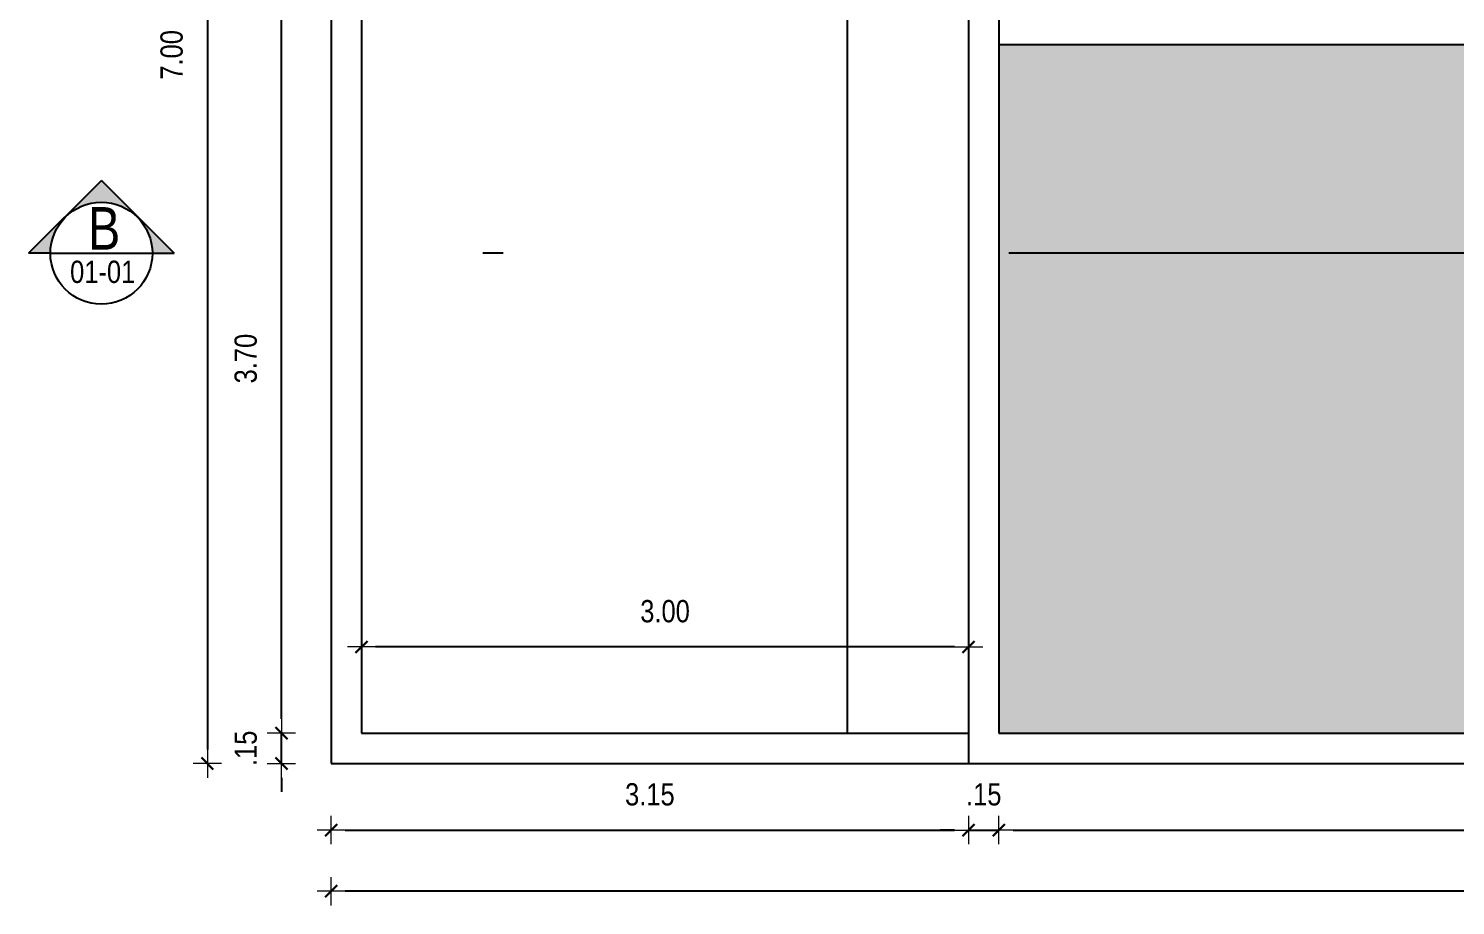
# Model space of a CAD drawing. Header units: millimetres. Extents: x -178 to 521, y -135 to 750.
# Drawn here: x 7.81 to 14.86, y 714.79 to 719.12 of the extents above; entities that cross this region are included whole.
import ezdxf

# ---------------------------------------------------------------- set-up
doc = ezdxf.new("R2010")
doc.units = ezdxf.units.MM
doc.header["$LTSCALE"] = 20
doc.header["$MEASUREMENT"] = 0
doc.header["$PDSIZE"] = -5
doc.linetypes.add('DASHDOT2', pattern=[0.5, 0.25, -0.125, 0, -0.125])
doc.layers.get('0').update_dxf_attribs({"linetype": 'CONTINUOUS'})
doc.layers.get('Defpoints').update_dxf_attribs({"linetype": 'CONTINUOUS'})
for name, color, linetype in [('AR-ALV', 5, 'CONTINUOUS'), ('COTA', 7, 'CONTINUOUS'), ('LAYER4', 7, 'CONTINUOUS'), ('LAYER5', 8, 'CONTINUOUS'), ('LAYER7', 4, 'CONTINUOUS')]:
    doc.layers.add(name, color=color, linetype=linetype)
doc.layers.add('E-Pen-C', color=4, linetype='CONTINUOUS', lineweight=15)
doc.layers.add('E-Pen-G', color=3, linetype='CONTINUOUS', lineweight=30)
doc.styles.add('F2', font='ARIALN.TTF')
doc.dimstyles.new('DIMENSION-1', dxfattribs={"dimtxt": 0.11, "dimasz": 0.07, "dimexe": 1, "dimexo": 0, "dimgap": 0.12, "dimtad": 1, "dimzin": 7, "dimdsep": 46, "dimtxsty": 'F2', "dimblk1": 'TRACO', "dimblk2": 'TRACO', "dimsah": 1, "dimcen": 1, "dimse1": 1, "dimse2": 1, "dimclrd": 256, "dimclre": 256, "dimclrt": 6, "dimadec": 0, "dimazin": 0, "dimtfac": 1, "dimtix": 1, "dimtmove": 2, "dimatfit": 3, "dimldrblk": 'TRACO', "dimfxl": 1, "dimtolj": 1, "dimtzin": 0, "dimarcsym": 0})

# ---------------------------------------------------------------- blocks, each defined once
blk = doc.blocks.new('TRACO')
at = {"layer": 'E-Pen-C'}
for p, q in [((-1, 0), (1, 0)), ((0, 1), (0, -1))]:
    blk.add_line(p, q, dxfattribs=at)
at = {"layer": 'E-Pen-G'}
blk.add_line((-0.42, -0.42), (0.42, 0.42), dxfattribs=at)
blk = doc.blocks.new('*D506')
at = {"linetype": 'Continuous', "lineweight": -2}
blk.add_line((9.3744, 715.1577), (12.3854, 715.1577), dxfattribs=at)
at = {"layer": 'Defpoints', "color": 0, "linetype": 'Continuous'}
for p in [(12.4554, 715.6367), (9.3044, 715.4867), (12.4554, 715.1577)]:
    blk.add_point(p, dxfattribs=at)
at = {"linetype": 'Continuous', "lineweight": -2, "xscale": 0.07, "yscale": 0.07, "zscale": 0.07, "rotation": 180}
blk.add_blockref('TRACO', (9.3044, 715.1577), dxfattribs=at)
at = {"linetype": 'Continuous', "lineweight": -2, "xscale": 0.07, "yscale": 0.07, "zscale": 0.07}
blk.add_blockref('TRACO', (12.4554, 715.1577), dxfattribs=at)
at = {"color": 6, "linetype": 'Continuous', "insert": (10.8799, 715.3339), "char_height": 0.11, "attachment_point": 5, "style": 'F2'}
blk.add_mtext('\\A1;3.15', dxfattribs=at)
blk = doc.blocks.new('*D507')
at = {"linetype": 'Continuous', "lineweight": -2}
for p, q in [((12.3854, 715.1577), (12.3154, 715.1577)), ((12.4554, 715.1577), (12.6054, 715.1577)), ((12.6754, 715.1577), (12.7454, 715.1577))]:
    blk.add_line(p, q, dxfattribs=at)
at = {"layer": 'Defpoints', "color": 0, "linetype": 'Continuous'}
for p in [(12.4554, 715.6367), (12.6054, 715.6367), (12.6054, 715.1577)]:
    blk.add_point(p, dxfattribs=at)
at = {"linetype": 'Continuous', "lineweight": -2, "xscale": 0.07, "yscale": 0.07, "zscale": 0.07}
blk.add_blockref('TRACO', (12.4554, 715.1577), dxfattribs=at)
at = {"linetype": 'Continuous', "lineweight": -2, "xscale": 0.07, "yscale": 0.07, "zscale": 0.07, "rotation": 180}
blk.add_blockref('TRACO', (12.6054, 715.1577), dxfattribs=at)
at = {"color": 6, "linetype": 'Continuous', "insert": (12.5304, 715.3339), "char_height": 0.11, "attachment_point": 5, "style": 'F2'}
blk.add_mtext('\\A1;.15', dxfattribs=at)
blk = doc.blocks.new('*D508')
at = {"linetype": 'Continuous', "lineweight": -2}
blk.add_line((12.6754, 715.1577), (22.7444, 715.1577), dxfattribs=at)
at = {"layer": 'Defpoints', "color": 0, "linetype": 'Continuous'}
for p in [(12.6054, 715.6367), (22.8144, 715.6367), (22.8144, 715.1577)]:
    blk.add_point(p, dxfattribs=at)
at = {"linetype": 'Continuous', "lineweight": -2, "xscale": 0.07, "yscale": 0.07, "zscale": 0.07, "rotation": 180}
blk.add_blockref('TRACO', (12.6054, 715.1577), dxfattribs=at)
at = {"linetype": 'Continuous', "lineweight": -2, "xscale": 0.07, "yscale": 0.07, "zscale": 0.07}
blk.add_blockref('TRACO', (22.8144, 715.1577), dxfattribs=at)
at = {"color": 6, "linetype": 'Continuous', "insert": (17.7099, 715.3339), "char_height": 0.11, "attachment_point": 5, "style": 'F2'}
blk.add_mtext('\\A1;10.21', dxfattribs=at)
blk = doc.blocks.new('*D520')
at = {"linetype": 'Continuous', "lineweight": -2}
for p, q in [((9.0585, 715.7067), (9.0585, 715.7767)), ((9.0585, 715.4867), (9.0585, 715.6367)), ((9.0585, 715.4167), (9.0585, 715.3467))]:
    blk.add_line(p, q, dxfattribs=at)
at = {"layer": 'Defpoints', "color": 0, "linetype": 'Continuous'}
for p in [(9.0585, 715.6367), (9.4544, 715.6367), (9.3044, 715.4867)]:
    blk.add_point(p, dxfattribs=at)
at = {"linetype": 'Continuous', "lineweight": -2, "xscale": 0.07, "yscale": 0.07, "zscale": 0.07}
for p, rotation in [((9.0585, 715.6367), 270), ((9.0585, 715.4867), 90)]:
    blk.add_blockref('TRACO', p, dxfattribs=dict(at, rotation=rotation))
at = {"color": 6, "linetype": 'Continuous', "insert": (8.8824, 715.5617), "char_height": 0.11, "attachment_point": 5, "rotation": 90, "style": 'F2'}
blk.add_mtext('\\A1;.15', dxfattribs=at)
blk = doc.blocks.new('*D521')
at = {"linetype": 'Continuous', "lineweight": -2}
blk.add_line((9.0585, 715.7067), (9.0585, 719.2667), dxfattribs=at)
at = {"layer": 'Defpoints', "color": 0, "linetype": 'Continuous'}
for p in [(9.0585, 719.3367), (12.6054, 719.3367), (9.4544, 715.6367)]:
    blk.add_point(p, dxfattribs=at)
at = {"linetype": 'Continuous', "lineweight": -2, "xscale": 0.07, "yscale": 0.07, "zscale": 0.07}
for p, rotation in [((9.0585, 719.3367), 90), ((9.0585, 715.6367), 270)]:
    blk.add_blockref('TRACO', p, dxfattribs=dict(at, rotation=rotation))
at = {"color": 6, "linetype": 'Continuous', "insert": (8.8824, 717.4867), "char_height": 0.11, "attachment_point": 5, "rotation": 90, "style": 'F2'}
blk.add_mtext('\\A1;3.70', dxfattribs=at)
blk = doc.blocks.new('*D526')
at = {"linetype": 'Continuous', "lineweight": -2}
blk.add_line((8.6923, 722.4167), (8.6923, 715.5567), dxfattribs=at)
at = {"layer": 'Defpoints', "color": 0, "linetype": 'Continuous'}
for p in [(9.3044, 722.4867), (8.6923, 715.4867), (9.3044, 715.4867)]:
    blk.add_point(p, dxfattribs=at)
at = {"linetype": 'Continuous', "lineweight": -2, "xscale": 0.07, "yscale": 0.07, "zscale": 0.07}
for p, rotation in [((8.6923, 722.4867), 90), ((8.6923, 715.4867), 270)]:
    blk.add_blockref('TRACO', p, dxfattribs=dict(at, rotation=rotation))
at = {"color": 6, "linetype": 'Continuous', "insert": (8.5162, 718.9867), "char_height": 0.11, "attachment_point": 5, "rotation": 90, "style": 'F2'}
blk.add_mtext('\\A1;7.00', dxfattribs=at)
blk = doc.blocks.new('*D547')
at = {"linetype": 'Continuous', "lineweight": -2}
blk.add_line((34.2344, 714.8559), (9.3744, 714.8559), dxfattribs=at)
at = {"layer": 'Defpoints', "color": 0, "linetype": 'Continuous'}
for p in [(9.3044, 715.4867), (34.3044, 715.4867), (9.3044, 714.8559)]:
    blk.add_point(p, dxfattribs=at)
at = {"linetype": 'Continuous', "lineweight": -2, "xscale": 0.07, "yscale": 0.07, "zscale": 0.07, "rotation": 180}
blk.add_blockref('TRACO', (9.3044, 714.8559), dxfattribs=at)
at = {"linetype": 'Continuous', "lineweight": -2, "xscale": 0.07, "yscale": 0.07, "zscale": 0.07}
blk.add_blockref('TRACO', (34.3044, 714.8559), dxfattribs=at)
at = {"color": 6, "linetype": 'Continuous', "insert": (22.9544, 715.0321), "char_height": 0.11, "attachment_point": 5, "style": 'F2'}
blk.add_mtext('\\A1;25.00', dxfattribs=at)
blk = doc.blocks.new('*D607')
at = {"linetype": 'Continuous', "lineweight": -2}
blk.add_line((12.3854, 716.0624), (9.5244, 716.0624), dxfattribs=at)
at = {"layer": 'Defpoints', "color": 0, "linetype": 'Continuous'}
for p in [(12.4554, 716.7525), (9.4544, 716.7038), (9.4544, 716.0624)]:
    blk.add_point(p, dxfattribs=at)
at = {"linetype": 'Continuous', "lineweight": -2, "xscale": 0.07, "yscale": 0.07, "zscale": 0.07, "rotation": 180}
blk.add_blockref('TRACO', (9.4544, 716.0624), dxfattribs=at)
at = {"linetype": 'Continuous', "lineweight": -2, "xscale": 0.07, "yscale": 0.07, "zscale": 0.07}
blk.add_blockref('TRACO', (12.4554, 716.0624), dxfattribs=at)
at = {"color": 6, "linetype": 'Continuous', "insert": (10.9549, 716.2385), "char_height": 0.11, "attachment_point": 5, "style": 'F2'}
blk.add_mtext('\\A1;3.00', dxfattribs=at)
blk = doc.blocks.new('A$C52F82244')
at = {"layer": 'LAYER5'}
blk.add_hatch(color=2, dxfattribs=at).paths.add_polyline_path([(0.5, 0.85), (0, 0.35), (0.15, 0.35, -1), (0.85, 0.35), (1, 0.35)])
at = {"layer": 'LAYER4', "color": 2}
blk.add_line((0.15, 0.35), (0.85, 0.35), dxfattribs=at)
at = {"layer": 'LAYER7', "color": 2}
for p, q in [((0.5, 0.85), (0, 0.35)), ((0.5, 0.85), (1, 0.35)), ((0.15, 0.35), (0, 0.35)), ((0.85, 0.35), (1, 0.35))]:
    blk.add_line(p, q, dxfattribs=at)
blk.add_circle((0.5, 0.35), 0.35, dxfattribs=at)

msp = doc.modelspace()

# ---------------------------------------------------------------- hatches: boundary and pattern name
at = {"linetype": 'Continuous'}
h = msp.add_hatch(dxfattribs=at)
h.set_pattern_fill('TROOF1', color=8, scale=0.15, angle=180, style=0, pattern_type=2)
h.set_pattern_definition([(180, (193.16441, 12.63692), (-0.15, -0.15), [0.048, -0.102]), (305.2176, (193.0204144, 12.6219245), (-1.05000017453, 1.49999987498), [0.03121305, -3.0900849]), (340.71, (193.0384144, 12.5964245), (-2.550000777635, 0.8999979741), [0.0317844, -3.1466586]), (19.29, (193.0684144, 12.5859245), (2.550000777635, 0.8999979741), [0.0317844, -3.1466586]), (54.7824, (193.0984144, 12.5964245), (1.05000017453, 1.49999987498), [0.03121305, -3.0900849]), (90, (193.11641, 12.62192), (-0.15, 0.15), [0.015, -0.135]), (270, (193.02041, 12.63692), (0.15, -0.15), [0.015, -0.135]), (180, (193.16441, 12.63092), (-0.15, -0.15), [0.042, -0.108]), (306.3844, (193.0144144, 12.6189245), (-1.650001937525, 2.24999858293), [0.0354012, -3.50472585]), (342.3499, (193.0354144, 12.5904245), (2.850000422915, -0.899998778574), [0.0346302, -3.42838875]), (17.6501, (193.0684144, 12.5799245), (-2.850000422915, -0.899998778574), [0.0346302, -3.42838875]), (53.6156, (193.1014144, 12.5904245), (1.650001937525, 2.24999858293), [0.0354012, -3.50472585]), (90, (193.12241, 12.61892), (-0.15, 0.15), [0.012, -0.138]), (270, (193.01441, 12.63092), (0.15, -0.15), [0.012, -0.138]), (180, (193.02041, 12.63092), (-0.15, -0.15), [0.006, -0.144]), (267.3974, (193.1224144, 12.6189245), (0.1500021288, 3.149999897937), [0.13213635, -3.17127105]), (272.6026, (193.0144144, 12.6189245), (0.1500021288, -3.149999897937), [0.13213635, -3.17127105]), (180, (193.02041, 12.63692), (-0.15, -0.15), [0.006, -0.144])])
h.paths.add_polyline_path([(12.6054, 719.0367), (12.6054, 715.6367), (22.8144, 715.6367), (22.8144, 716.8367), (22.8144, 720.3867), (19.6077, 720.3867), (19.6077, 719.3367), (19.6077, 719.0367)])
h.paths.add_polyline_path([(16.6147, 717.6338), (16.4468, 717.6338), (16.4468, 717.4809), (15.9882, 717.4809), (15.9882, 717.6338), (15.8203, 717.6338), (16.2175, 717.8631)], flags=16)
h.paths.add_polyline_path([(20.7812, 718.168), (21.1784, 718.3973), (21.5756, 718.168), (21.4077, 718.168), (21.4077, 718.0151), (20.949, 718.0151), (20.949, 718.168)], flags=16)
h.paths.add_polyline_path([(15.5436, 717.2025), (16.8679, 717.2025), (16.8679, 717.3733), (15.5436, 717.3733)], flags=24)
h.paths.add_polyline_path([(15.6355, 717.0003), (16.776, 717.0003), (16.776, 717.2498), (15.6355, 717.2498)], flags=24)
h.paths.add_polyline_path([(20.5044, 717.7367), (21.8288, 717.7367), (21.8288, 717.9075), (20.5044, 717.9075)], flags=24)
h.paths.add_polyline_path([(20.5964, 717.5345), (21.7368, 717.5345), (21.7368, 717.784), (20.5964, 717.784)], flags=24)
h.paths.add_polyline_path([(22.4975, 715.4434), (22.4975, 715.6737), (22.2685, 715.6737), (22.2685, 715.4434)], flags=9)
h.paths.add_polyline_path([(22.4975, 716.083), (22.4975, 716.3832), (22.2685, 716.3832), (22.2685, 716.083)], flags=24)
h.paths.add_polyline_path([(22.4975, 716.7934), (22.4975, 717.0237), (22.2685, 717.0237), (22.2685, 716.7934)], flags=24)
h.paths.add_polyline_path([(22.4975, 718.5372), (22.4975, 718.8375), (22.2685, 718.8375), (22.2685, 718.5372)], flags=24)
h.paths.add_polyline_path([(19.2037, 715.4434), (19.2037, 715.6737), (18.9747, 715.6737), (18.9747, 715.4434)], flags=9)
h.paths.add_polyline_path([(19.2037, 717.1872), (19.2037, 717.4875), (18.9747, 717.4875), (18.9747, 717.1872)], flags=24)

# ---------------------------------------------------------------- linework, layer by layer
at = {"color": 5, "linetype": 'Continuous'}
for p, q in [((12.4554, 719.4867), (12.4554, 715.4867)), ((12.6054, 719.3367), (12.6054, 715.6367)), ((12.6054, 715.6367), (22.8144, 715.6367)), ((12.4554, 715.4867), (29.9644, 715.4867))]:
    msp.add_line(p, q, dxfattribs=at)
at = {"layer": 'AR-ALV', "color": 2, "linetype": 'DASHDOT2'}
msp.add_line((37.8545, 718.0071), (8.4204, 718.0071), dxfattribs=at)
at = {"layer": 'COTA', "color": 7, "linetype": 'Continuous'}
for p, q in [((9.3044, 722.4867), (9.3044, 715.4867)), ((9.4544, 722.3367), (9.4544, 715.6367)), ((19.6077, 719.0367), (12.6054, 719.0367)), ((9.4544, 715.6367), (12.4554, 715.6367)), ((9.3044, 715.4867), (12.4554, 715.4867))]:
    msp.add_line(p, q, dxfattribs=at)
at = {"layer": 'COTA', "color": 8, "linetype": 'Continuous'}
msp.add_line((11.8554, 720.0867), (11.8554, 715.6367), dxfattribs=at)

# ---------------------------------------------------------------- block references
at = {"layer": 'LAYER4', "color": 2, "xscale": 0.7200000000000001, "yscale": 0.7200000000000001, "zscale": 0.7200000000000001}
msp.add_blockref('A$C52F82244', (7.8084, 717.7551), dxfattribs=at)

# ---------------------------------------------------------------- texts
at = {"color": 7, "style": 'F2'}
for s, height, p in [('B', 0.2101, (8.1018, 718.0247)), ('01-01', 0.11, (8.0139, 717.8603))]:
    msp.add_text(s, height=height, dxfattribs=at).set_placement(p)

# ---------------------------------------------------------------- dimensions: what is measured, and where the dimension line sits
at = {"color": 8, "linetype": 'Continuous'}
for base, p1, p2, picture, middle in [((8.6923, 715.4867), (9.3044, 722.4867), (9.3044, 715.4867), '*D526', (8.5162, 718.9867)), ((9.0585, 715.6367), (9.3044, 715.4867), (9.4544, 715.6367), '*D520', (8.8824, 715.5617))]:
    dim = msp.add_linear_dim(base=base, p1=p1, p2=p2, angle=90, dimstyle='DIMENSION-1', dxfattribs=at)
    dim.commit()
    dim.dimension.update_dxf_attribs({"geometry": picture, "text_midpoint": middle})
at = {"color": 2, "linetype": 'Continuous'}
dim = msp.add_linear_dim(base=(9.0585, 719.3367), p1=(9.4544, 715.6367), p2=(12.6054, 719.3367), angle=90, dimstyle='DIMENSION-1', dxfattribs=at)
dim.commit()
dim.dimension.update_dxf_attribs({"geometry": '*D521', "text_midpoint": (8.8824, 717.4867)})
at = {"color": 8, "linetype": 'Continuous'}
dim = msp.add_linear_dim(base=(9.4544, 716.0624), p1=(12.4554, 716.7525), p2=(9.4544, 716.7038), dimstyle='DIMENSION-1', override={"dimfxl": 0.15}, dxfattribs=at)
dim.commit()
dim.dimension.update_dxf_attribs({"geometry": '*D607', "text_midpoint": (10.9549, 716.2385)})
for base, p1, p2, picture, middle in [((12.4554, 715.1577), (9.3044, 715.4867), (12.4554, 715.6367), '*D506', (10.8799, 715.3339)), ((12.6054, 715.1577), (12.4554, 715.6367), (12.6054, 715.6367), '*D507', (12.5304, 715.3339)), ((22.8144, 715.1577), (12.6054, 715.6367), (22.8144, 715.6367), '*D508', (17.7099, 715.3339))]:
    dim = msp.add_linear_dim(base=base, p1=p1, p2=p2, dimstyle='DIMENSION-1', dxfattribs=at)
    dim.commit()
    dim.dimension.update_dxf_attribs({"geometry": picture, "text_midpoint": middle})
dim = msp.add_linear_dim(base=(9.3044, 714.8559), p1=(34.3044, 715.4867), p2=(9.3044, 715.4867), dimstyle='DIMENSION-1', dxfattribs=at)
dim.commit()
dim.dimension.update_dxf_attribs({"geometry": '*D547', "text_midpoint": (22.9544, 715.0321), "dimtype": 160})

doc.saveas('drawing.dxf')
